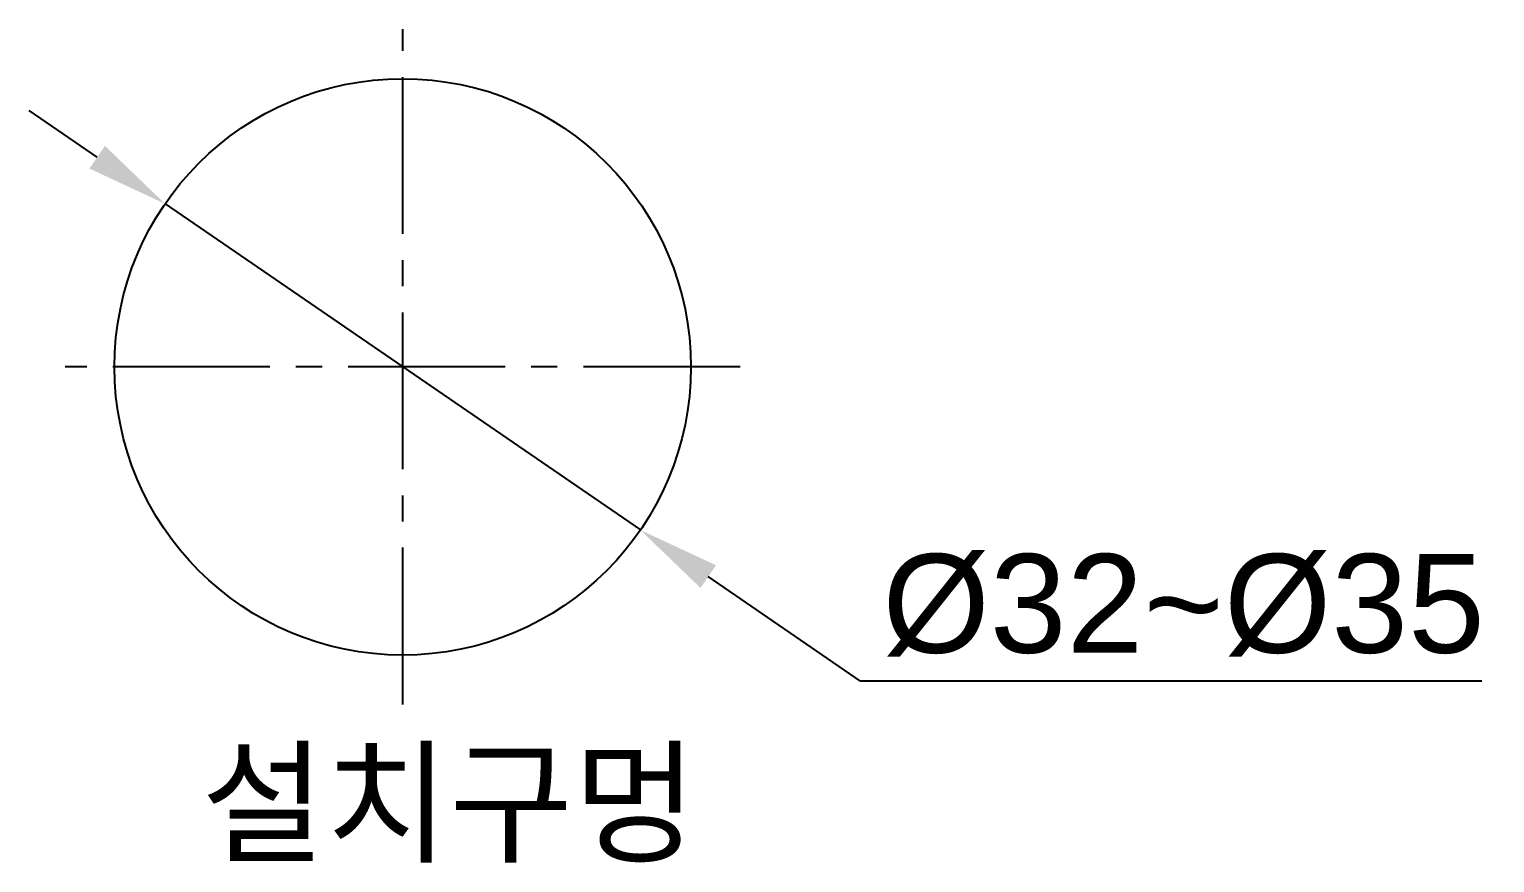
# Model space of a CAD drawing. Header units: millimetres. Extents: x 6330 to 7158, y 1153 to 2324.
# Drawn here: x 6742 to 6831, y 1387.6 to 1438.2 of the extents above; entities that cross this region are included whole.
import ezdxf

# ---------------------------------------------------------------- set-up
doc = ezdxf.new("R2010")
doc.units = ezdxf.units.MM
doc.linetypes.add('CENTER2', pattern=[28.575, 19.05, -3.175, 3.175, -3.175])
doc.layers.add('CENTER', color=1, linetype='CENTER2')
doc.layers.add('DIM_', color=3, linetype='Continuous', lineweight=9)
doc.styles.add('Arial Unicode MS', font='ARIALUNI.ttf')
doc.styles.get("Standard").update_dxf_attribs({"font": 'arial.ttf'})
doc.dimstyles.new('사본(2) STANDARD', dxfattribs={"dimscale": 0, "dimtxt": 4, "dimasz": 4, "dimexe": 1.25, "dimexo": 0.625, "dimgap": 1.5, "dimtad": 3, "dimtih": 1, "dimtoh": 1, "dimdec": 1, "dimzin": 9, "dimdsep": 46, "dimtxsty": 'Standard', "dimcen": 2.5, "dimclrd": 3, "dimclre": 3, "dimclrt": 4, "dimadec": 0, "dimazin": 0, "dimtfac": 1, "dimtdec": 1, "dimtmove": 0, "dimatfit": 3, "dimfxl": 1.25, "dimtfill": 1, "dimtolj": 1, "dimtzin": 0, "dimarcsym": 0})

# ---------------------------------------------------------------- blocks, each defined once
blk = doc.blocks.new('*D17')
at = {"layer": 'Defpoints', "color": 0, "transparency": 16777216}
for p in [(6750.225, 1427.649), (6779.082, 1407.843)]:
    blk.add_point(p, dxfattribs=at)
at = {"layer": 'DIM_', "color": 3, "lineweight": -2, "transparency": 16777216}
for p, q in [((6746.102, 1430.478), (6741.98, 1433.307)), ((6750.225, 1427.649), (6779.082, 1407.843)), ((6792.456, 1398.664), (6783.204, 1405.013)), ((6830.185, 1398.664), (6792.456, 1398.664))]:
    blk.add_line(p, q, dxfattribs=at)
at = {"layer": 'DIM_', "color": 3, "transparency": 16777216}
for points in [[(6746.574, 1431.165), (6745.631, 1429.791), (6750.225, 1427.649)], [(6783.676, 1405.701), (6782.733, 1404.326), (6779.082, 1407.843)]]:
    blk.add_solid(points, dxfattribs=at)
at = {"layer": 'DIM_', "color": 4, "transparency": 16777216, "insert": (6812.071, 1403.274), "char_height": 6, "attachment_point": 5, "style": 'Arial Unicode MS', "bg_fill": 3, "box_fill_scale": 1.1, "bg_fill_color": 256, "bg_fill_true_color": 13158600, "bg_fill_transparency": 0}
blk.add_mtext('\\A1;%%C32~%%C35', dxfattribs=at)

msp = doc.modelspace()

# ---------------------------------------------------------------- linework, layer by layer
msp.add_circle((6764.653, 1417.746), 17.5)
at = {"layer": 'CENTER', "color": 1, "linetype": 'CENTER2', "ltscale": 0.5}
for p, q in [((6764.653, 1397.246), (6764.653, 1438.246)), ((6785.153, 1417.746), (6744.153, 1417.746))]:
    msp.add_line(p, q, dxfattribs=at)

# ---------------------------------------------------------------- texts
at = {"layer": 'DIM_', "insert": (6752.419, 1394.287), "char_height": 6, "attachment_point": 1}
msp.add_mtext_dynamic_manual_height_columns('설치구멍', width=63.3984, gutter_width=12.5, heights=[0], dxfattribs=at)

# ---------------------------------------------------------------- next in the draw order: dimensions: what is measured, and where the dimension line sits
at = {"layer": 'DIM_'}
dim = msp.add_diameter_dim_2p(p1=(6750.225, 1427.649), p2=(6779.082, 1407.843), text='%%C32~%%C35', dimstyle='사본(2) STANDARD', override={"dimscale": 1, "dimtxt": 6, "dimasz": 5, "dimtxsty": 'Arial Unicode MS'}, dxfattribs=at)
dim.commit()
dim.dimension.update_dxf_attribs({"geometry": '*D17', "text_midpoint": (6812.071, 1403.274)})

doc.saveas('drawing.dxf')
